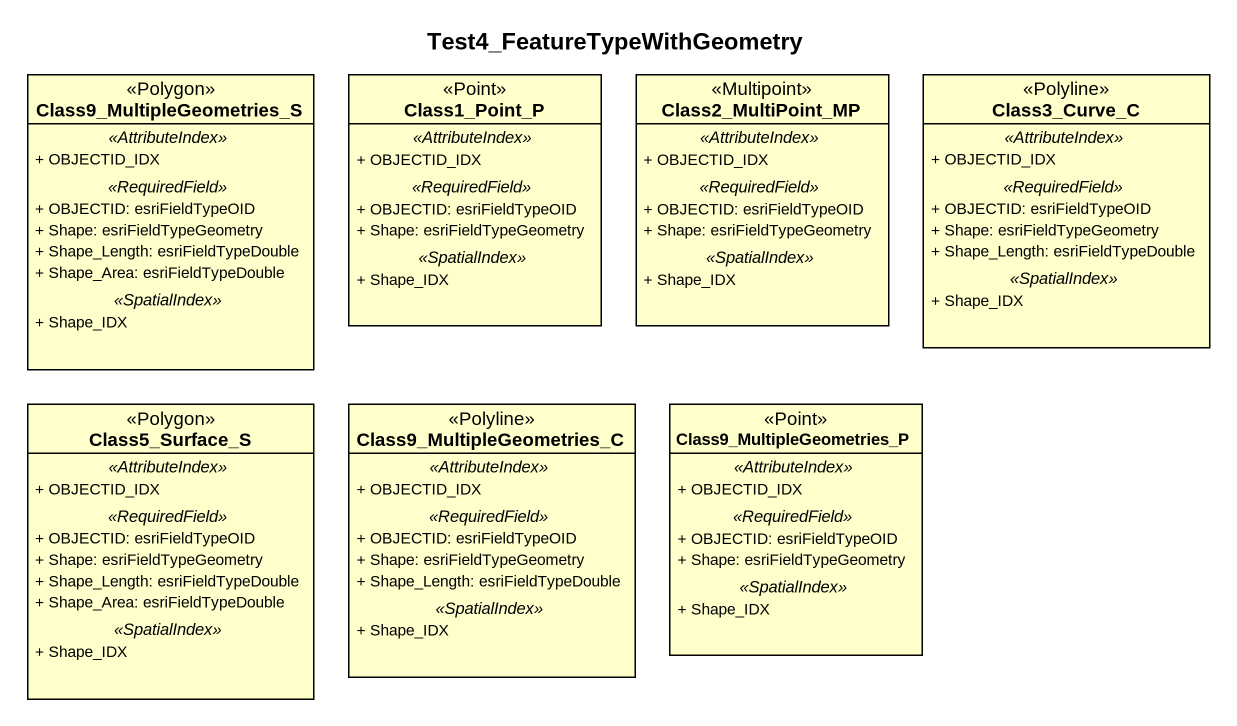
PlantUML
@startuml
title Test4_FeatureTypeWithGeometry
hide circle
hide empty members
skinparam classAttributeIconSize 0
class Class9_MultipleGeometries_S <<Polygon>> {
  .. <<AttributeIndex>> ..
  + OBJECTID_IDX
  .. <<RequiredField>> ..
  + OBJECTID: esriFieldTypeOID
  + Shape: esriFieldTypeGeometry
  + Shape_Length: esriFieldTypeDouble
  + Shape_Area: esriFieldTypeDouble
  .. <<SpatialIndex>> ..
  + Shape_IDX
}
class Class1_Point_P <<Point>> {
  .. <<AttributeIndex>> ..
  + OBJECTID_IDX
  .. <<RequiredField>> ..
  + OBJECTID: esriFieldTypeOID
  + Shape: esriFieldTypeGeometry
  .. <<SpatialIndex>> ..
  + Shape_IDX
}
class Class2_MultiPoint_MP <<Multipoint>> {
  .. <<AttributeIndex>> ..
  + OBJECTID_IDX
  .. <<RequiredField>> ..
  + OBJECTID: esriFieldTypeOID
  + Shape: esriFieldTypeGeometry
  .. <<SpatialIndex>> ..
  + Shape_IDX
}
class Class3_Curve_C <<Polyline>> {
  .. <<AttributeIndex>> ..
  + OBJECTID_IDX
  .. <<RequiredField>> ..
  + OBJECTID: esriFieldTypeOID
  + Shape: esriFieldTypeGeometry
  + Shape_Length: esriFieldTypeDouble
  .. <<SpatialIndex>> ..
  + Shape_IDX
}
class Class5_Surface_S <<Polygon>> {
  .. <<AttributeIndex>> ..
  + OBJECTID_IDX
  .. <<RequiredField>> ..
  + OBJECTID: esriFieldTypeOID
  + Shape: esriFieldTypeGeometry
  + Shape_Length: esriFieldTypeDouble
  + Shape_Area: esriFieldTypeDouble
  .. <<SpatialIndex>> ..
  + Shape_IDX
}
class Class9_MultipleGeometries_C <<Polyline>> {
  .. <<AttributeIndex>> ..
  + OBJECTID_IDX
  .. <<RequiredField>> ..
  + OBJECTID: esriFieldTypeOID
  + Shape: esriFieldTypeGeometry
  + Shape_Length: esriFieldTypeDouble
  .. <<SpatialIndex>> ..
  + Shape_IDX
}
class Class9_MultipleGeometries_P <<Point>> {
  .. <<AttributeIndex>> ..
  + OBJECTID_IDX
  .. <<RequiredField>> ..
  + OBJECTID: esriFieldTypeOID
  + Shape: esriFieldTypeGeometry
  .. <<SpatialIndex>> ..
  + Shape_IDX
}
@enduml
